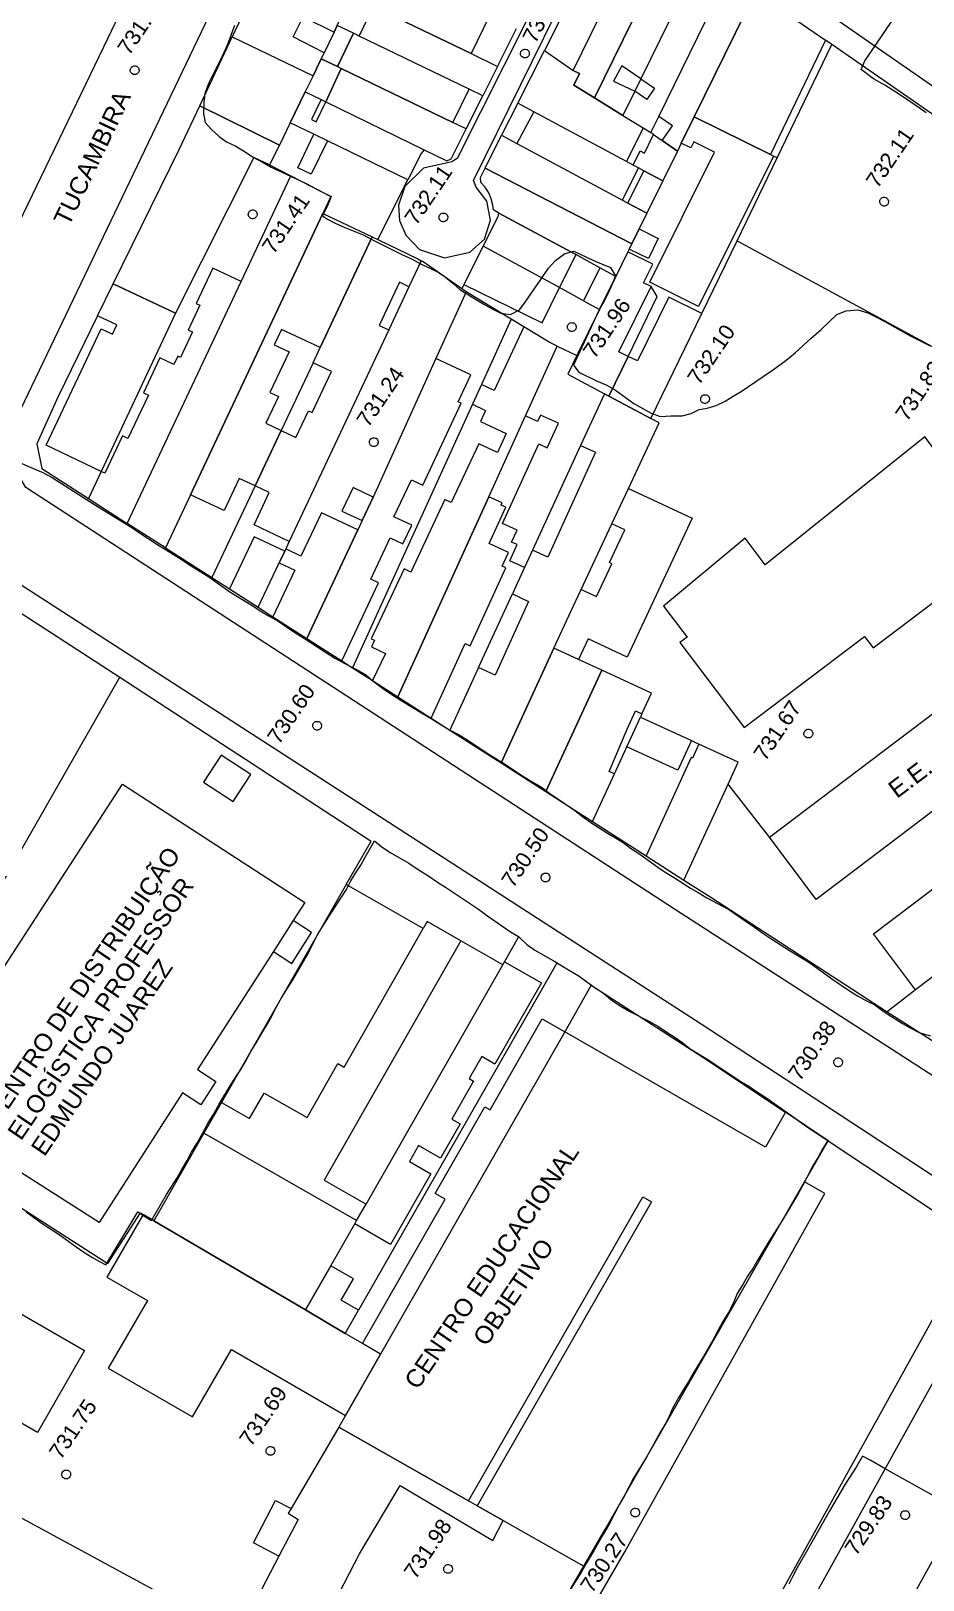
# Model space of a CAD drawing. Header units: metres. Extents: x 325024 to 7190115, y 7391967 to 10157759.
# Drawn here: x 325703 to 325804.2, y 7392579.4 to 7392754.9 of the extents above; entities that cross this region are included whole.
import ezdxf
from ezdxf.enums import TextEntityAlignment as Align

# ---------------------------------------------------------------- set-up
doc = ezdxf.new("R2010")
doc.units = ezdxf.units.M
doc.layers.get('0').update_dxf_attribs({"lineweight": 18})
for name, color, linetype, lineweight in [('100_SIST_VIARIO_MEIO_FIO', 1, 'Continuous', 18), ('160_P_SIMP_ASF_TOP', 7, 'Continuous', 18), ('206_MURO_E_MURO_ARRIMO', 7, 'Continuous', 18), ('214_PROJ_BEIRAL_EDIF', 10, 'Continuous', 18), ('216_EDIF_NOTAVEL', 2, 'Continuous', 18), ('218_EDIF_NOTAVEL_TOP', 7, 'Continuous', 18), ('600_CURVA_MESTRA', 14, 'Continuous', 18), ('604_CURVA_INTERM', 7, 'Continuous', 18), ('606_PTO_COTADO', 7, 'Continuous', 18), ('608_PTO_COTADO_INTERVIA', 1, 'Continuous', 18)]:
    doc.layers.add(name, color=color, linetype=linetype, lineweight=lineweight)
doc.styles.add('Style-Arial', font='arial.ttf', dxfattribs={"height": 1.75})

# ---------------------------------------------------------------- blocks, each defined once
blk = doc.blocks.new('SP09')
at = {"color": 0, "linetype": 'Continuous'}
blk.add_lwpolyline([(-0.03, -0.51), (-0.14, -0.49), (-0.24, -0.46), (-0.31, -0.42), (-0.35, -0.39), (-0.42, -0.31), (-0.47, -0.24), (-0.51, -0.15), (-0.52, -0.09), (-0.52, 0.03), (-0.51, 0.11), (-0.48, 0.2), (-0.44, 0.27), (-0.4, 0.33), (-0.32, 0.39), (-0.23, 0.44), (-0.15, 0.48), (-0.1, 0.48), (-0.03, 0.48), (0.08, 0.48), (0.19, 0.44), (0.27, 0.4), (0.35, 0.32), (0.41, 0.23), (0.46, 0.11), (0.48, 0.03), (0.48, -0.03), (0.47, -0.08), (0.44, -0.21), (0.38, -0.3), (0.31, -0.38), (0.23, -0.44), (0.1, -0.49), (0.02, -0.51)], close=True, dxfattribs=at)
blk = doc.blocks.new('SP10')
at = {"color": 0, "linetype": 'Continuous'}
blk.add_lwpolyline([(-0.03, -0.51), (-0.14, -0.49), (-0.24, -0.46), (-0.31, -0.42), (-0.35, -0.39), (-0.42, -0.31), (-0.47, -0.24), (-0.51, -0.15), (-0.52, -0.09), (-0.52, 0.03), (-0.51, 0.11), (-0.48, 0.2), (-0.44, 0.27), (-0.4, 0.33), (-0.32, 0.39), (-0.23, 0.44), (-0.15, 0.48), (-0.1, 0.48), (-0.03, 0.48), (0.08, 0.48), (0.19, 0.44), (0.27, 0.4), (0.35, 0.32), (0.41, 0.23), (0.46, 0.11), (0.48, 0.03), (0.48, -0.03), (0.47, -0.08), (0.44, -0.21), (0.38, -0.3), (0.31, -0.38), (0.23, -0.44), (0.1, -0.49), (0.02, -0.51)], close=True, dxfattribs=at)

msp = doc.modelspace()

# ---------------------------------------------------------------- linework, layer by layer
at = {"layer": '100_SIST_VIARIO_MEIO_FIO'}
for points in [[(325665.937, 7392845.643), (325698.102, 7392823.14), (325729.943, 7392800.632), (325731.266, 7392797.969), (325731.258, 7392794.997), (325711.748, 7392754.104), (325692.516, 7392714.283), (325690.773, 7392712.897), (325688.58, 7392712.51), (325686.384, 7392713.272), (325635.345, 7392746.081), (325610.61, 7392762.028)], [(325771.26, 7392772.275), (325861.013, 7392710.051), (325862.747, 7392707.673), (325862.606, 7392704.734), (325840.936, 7392665.747), (325821.535, 7392631.318), (325819.682, 7392630.067), (325817.492, 7392629.619), (325815.297, 7392630.041), (325776.743, 7392654.886), (325702.442, 7392703.17), (325700.941, 7392705.74), (325700.649, 7392708.703), (325701.013, 7392710.246), (325738.991, 7392789.575)], [(325767.233, 7392772.013), (325751.356, 7392740.475), (325750.733, 7392740.099), (325750.401, 7392740.032), (325747.513, 7392739.374), (325745.398, 7392737.302), (325744.709, 7392735.178), (325744.8, 7392733.445), (325745.522, 7392731.766), (325747.084, 7392730.168), (325749.894, 7392729.227), (325752.787, 7392729.867), (325754.448, 7392731.34), (325755.125, 7392733.461), (325754.709, 7392735.648), (325753.501, 7392737.215), (325753.195, 7392737.955), (325769.178, 7392770.415)]]:
    msp.add_lwpolyline(points, dxfattribs=at)
for points in [[(325689.701, 7392691.542), (325691.959, 7392694.463), (325694.711, 7392695.542), (325697.594, 7392694.894), (325779.027, 7392642.401), (325810.75, 7392621.6), (325812.201, 7392618.997), (325812.539, 7392616.036), (325812.024, 7392613.854), (325761.386, 7392522.567), (325740.846, 7392486.005), (325738.907, 7392484.898), (325736.683, 7392484.696), (325734.298, 7392485.62), (325654.002, 7392544.771), (325614.733, 7392573.042), (325613.62, 7392575.791), (325613.79, 7392578.02), (325614.797, 7392579.998), (325664.897, 7392654.489)], [(325793.183, 7392441.832), (325757.595, 7392468.158), (325749.967, 7392474.051), (325748.754, 7392476.766), (325748.723, 7392479.004), (325749.281, 7392480.778), (325820.965, 7392609.833), (325822.818, 7392611.081), (325825.018, 7392611.464), (325827.831, 7392610.539), (325873.017, 7392580.576), (325874.357, 7392577.937), (325874.294, 7392575.705), (325800.201, 7392442.235), (325798.357, 7392440.976), (325796.155, 7392440.614), (325794.273, 7392441.082)]]:
    msp.add_lwpolyline(points, close=True, dxfattribs=at)
at = {"layer": '206_MURO_E_MURO_ARRIMO'}
for p, q in [((325755.923, 7392750.905), (325758.078, 7392755.184)), ((325793.823, 7392753.385), (325793.12, 7392753.872)), ((325830.586, 7392727.925), (325793.823, 7392753.385)), ((325752.362, 7392743.831), (325754.248, 7392747.577)), ((325758.225, 7392746.748), (325756.392, 7392743.105)), ((325747.489, 7392728.744), (325747.266, 7392728.875)), ((325751.862, 7392725.691), (325747.489, 7392728.744)), ((325752.114, 7392726.192), (325751.862, 7392725.691)), ((325710.577, 7392722.633), (325706.09, 7392713.491)), ((325706.09, 7392713.491), (325703.682, 7392708.112)), ((325703.682, 7392708.112), (325704.26, 7392705.314)), ((325704.26, 7392705.314), (325709.55, 7392701.925)), ((325718.284, 7392696.331), (325723.548, 7392692.96)), ((325697.341, 7392691.865), (325713.104, 7392681.688)), ((325723.548, 7392692.96), (325725.547, 7392691.679)), ((325728.794, 7392689.6), (325730.459, 7392688.534)), ((325738.265, 7392683.533), (325739.489, 7392682.75)), ((325713.104, 7392681.688), (325741.59, 7392663.095)), ((325739.489, 7392682.75), (325741.756, 7392681.298)), ((325748.399, 7392677.042), (325750.52, 7392675.684)), ((325766.69, 7392665.327), (325772.76, 7392661.439)), ((325777.065, 7392658.682), (325780.091, 7392656.744)), ((325780.091, 7392656.744), (325800.099, 7392643.761)), ((325766.552, 7392646.759), (325779.194, 7392638.61)), ((325800.099, 7392643.761), (325816.835, 7392633.053)), ((325779.194, 7392638.61), (325788.562, 7392632.376))]:
    msp.add_line(p, q, dxfattribs=at)
for points in [[(325787.618, 7392740.538), (325793.823, 7392753.385)], [(325772.162, 7392749.492), (325771.475, 7392748.094)], [(325773.618, 7392743.173), (325773.292, 7392743.398)], [(325783.08, 7392731.143), (325787.618, 7392740.538)], [(325787.618, 7392740.538), (325787.2, 7392740.746)], [(325779.08, 7392722.899), (325783.08, 7392731.143)], [(325783.08, 7392731.143), (325822.295, 7392709.894)], [(325745.884, 7392725.936), (325743.581, 7392721.039)], [(325752.367, 7392725.372), (325748.943, 7392717.81)], [(325752.367, 7392725.372), (325751.862, 7392725.691)], [(325757.462, 7392722.264), (325752.367, 7392725.372)], [(325765.687, 7392724.349), (325762.957, 7392725.836)], [(325770.73, 7392718.043), (325774.017, 7392724.816), (325773.356, 7392725.959)], [(325757.462, 7392722.264), (325754.092, 7392714.855)], [(325758.917, 7392721.376), (325757.462, 7392722.264)], [(325735.004, 7392717.318), (325731.392, 7392709.638)], [(325753.073, 7392712.613), (325739.489, 7392682.75)], [(325728.434, 7392703.35), (325723.548, 7392692.96)], [(325732.301, 7392697.055), (325731.91, 7392696.223)], [(325753.782, 7392682.778), (325757.613, 7392691.11)], [(325694.659, 7392613.69), (325679.569, 7392624.092), (325693.192, 7392646.848), (325713.104, 7392681.688)], [(325772.302, 7392677.531), (325772.125, 7392677.147)], [(325777.904, 7392674.49), (325778.76, 7392674.096)], [(325769.173, 7392670.726), (325770.581, 7392673.788)], [(325786.759, 7392663.536), (325782.06, 7392669.545)], [(325738.748, 7392658.197), (325741.59, 7392663.095)], [(325751.781, 7392651.796), (325747.958, 7392653.981), (325747.506, 7392653.191)], [(325756.714, 7392649.426), (325758.31, 7392652.22)], [(325762.678, 7392649.326), (325740.174, 7392609.953)], [(325766.552, 7392646.759), (325763.539, 7392641.487)], [(325803.328, 7392646.259), (325800.099, 7392643.761)], [(325724.619, 7392633.476), (325722.63, 7392629.995)], [(325694.659, 7392613.69), (325699.923, 7392622.818), (325711.754, 7392615.224), (325715.443, 7392620.968), (325715.746, 7392620.79)], [(325758.924, 7392569.187), (325765.722, 7392580.909)]]:
    msp.add_lwpolyline(points, dxfattribs=at)
at = {"layer": '214_PROJ_BEIRAL_EDIF'}
for points in [[(325771.534, 7392764.8), (325773.007, 7392767.8), (325769.905, 7392769.948), (325761.234, 7392752.724), (325764.485, 7392750.451)], [(325764.485, 7392750.451), (325771.534, 7392764.8), (325774.491, 7392762.764), (325766.915, 7392747.341), (325764.584, 7392748.785), (325765.225, 7392750.088)], [(325771.475, 7392748.094), (325770.128, 7392745.351), (325766.915, 7392747.341), (325774.491, 7392762.764), (325777.622, 7392760.607), (325772.162, 7392749.492), (325770.015, 7392750.97), (325769.079, 7392749.227)], [(325771.475, 7392748.094), (325770.128, 7392745.351), (325772.436, 7392743.926), (325773.292, 7392743.398), (325774.197, 7392745.24), (325782.164, 7392761.459), (325779.087, 7392763.59), (325777.622, 7392760.607), (325772.162, 7392749.492), (325773.71, 7392748.426), (325772.836, 7392747.157)], [(325736.273, 7392752.459), (325732.739, 7392754.238), (325733.893, 7392756.532), (325737.389, 7392754.772), (325737.757, 7392755.536), (325738.653, 7392757.392), (325729.424, 7392761.846), (325725.848, 7392754.241), (325735.001, 7392749.824), (325735.935, 7392751.759)], [(325752.919, 7392752.355), (325743.793, 7392756.759), (325745.83, 7392760.981), (325754.957, 7392756.576)], [(325774.197, 7392745.24), (325782.164, 7392761.459), (325785.187, 7392759.365), (325778.23, 7392745.204), (325776.762, 7392742.216), (325776.319, 7392741.313), (325774.609, 7392742.49), (325775.761, 7392744.163)], [(325778.23, 7392745.204), (325785.187, 7392759.365), (325793.12, 7392753.872), (325786.862, 7392740.914)], [(325752.694, 7392748.327), (325740.233, 7392754.341), (325741.852, 7392757.696), (325743.793, 7392756.759), (325752.919, 7392752.355), (325755.923, 7392750.905), (325754.248, 7392747.577)], [(325735.935, 7392751.759), (325737.762, 7392750.878), (325739.584, 7392754.654), (325737.757, 7392755.536), (325737.389, 7392754.772), (325736.273, 7392752.459)], [(325734.125, 7392748.01), (325732.429, 7392744.496), (325731.21, 7392741.97), (325722.169, 7392746.417), (325725.848, 7392754.241), (325735.001, 7392749.824)], [(325740.233, 7392754.341), (325739.584, 7392754.654), (325737.762, 7392750.878), (325738.198, 7392750.667), (325750.872, 7392744.55), (325752.694, 7392748.327)], [(325738.198, 7392750.667), (325737.762, 7392750.878), (325735.935, 7392751.759), (325735.001, 7392749.824), (325734.125, 7392748.01), (325735.91, 7392747.142), (325736.454, 7392746.878)], [(325760.043, 7392745.771), (325758.225, 7392746.748), (325761.234, 7392752.724), (325764.485, 7392750.451), (325765.225, 7392750.088), (325764.584, 7392748.785), (325766.915, 7392747.341), (325770.128, 7392745.351), (325772.436, 7392743.926), (325770.565, 7392740.116)], [(325750.872, 7392744.55), (325738.198, 7392750.667), (325736.454, 7392746.878), (325747.614, 7392741.458), (325750.191, 7392740.2), (325750.655, 7392740.439), (325752.362, 7392743.831)], [(325735.91, 7392747.142), (325734.83, 7392744.903), (325735.374, 7392744.641), (325736.454, 7392746.878), (325747.614, 7392741.458), (325747.247, 7392741.035), (325745.755, 7392738.064), (325736.63, 7392742.468), (325735.089, 7392743.212), (325732.429, 7392744.496), (325734.125, 7392748.01)], [(325719.428, 7392722.928), (325712.354, 7392726.255), (325719.825, 7392741.478), (325722.169, 7392746.417), (325731.21, 7392741.97), (325730.086, 7392739.75), (325728.299, 7392740.59)], [(325736.63, 7392742.468), (325734.803, 7392738.684), (325733.263, 7392739.427), (325735.089, 7392743.212), (325732.429, 7392744.496), (325731.21, 7392741.97), (325730.086, 7392739.75), (325732.479, 7392738.512), (325737.019, 7392736.165), (325736.111, 7392734.235), (325741.719, 7392731.597), (325742.356, 7392731.297), (325745.755, 7392738.064)], [(325771.308, 7392739.717), (325770.565, 7392740.116), (325760.043, 7392745.771), (325758.113, 7392742.18), (325770.09, 7392735.743), (325771.889, 7392739.405)], [(325786.862, 7392740.914), (325787.2, 7392740.746), (325778.727, 7392723.698), (325773.209, 7392726.44), (325780.543, 7392741.196), (325778.188, 7392742.366), (325777.846, 7392741.677), (325776.762, 7392742.216), (325778.23, 7392745.204)], [(325772.853, 7392734.258), (325771.981, 7392732.482), (325771.155, 7392730.801), (325754.521, 7392739.389), (325756.392, 7392743.105), (325758.113, 7392742.18), (325770.09, 7392735.743), (325770.711, 7392735.41)], [(325772.51, 7392739.071), (325771.889, 7392739.405), (325771.308, 7392739.717), (325772.099, 7392741.328), (325772.593, 7392741.086), (325773.618, 7392743.173), (325774.609, 7392742.49), (325776.319, 7392741.313), (325774.652, 7392737.92)], [(325770.864, 7392730.209), (325770.7, 7392729.876), (325769.336, 7392727.098), (325767.523, 7392728.085), (325764.792, 7392729.572), (325756.073, 7392734.283), (325755.452, 7392734.654), (325755.376, 7392735.193), (325755.219, 7392735.904), (325754.936, 7392736.586), (325754.54, 7392737.209), (325754.047, 7392737.745), (325753.98, 7392738.314), (325754.521, 7392739.389), (325771.155, 7392730.801)], [(325736.111, 7392734.235), (325721.118, 7392702.356), (325718.284, 7392696.331), (325713.947, 7392699.109), (325726.843, 7392726.527), (325732.479, 7392738.512), (325737.019, 7392736.165)], [(325770.711, 7392735.41), (325772.51, 7392739.071), (325774.652, 7392737.92), (325772.853, 7392734.258)], [(325721.118, 7392702.356), (325736.111, 7392734.235), (325741.719, 7392731.597), (325735.81, 7392719.033), (325731.415, 7392721.1), (325730.598, 7392719.362), (325732.283, 7392718.569), (325730.112, 7392713.953), (325731.09, 7392713.493), (325729.661, 7392710.453), (325731.392, 7392709.638), (325728.434, 7392703.35), (325726.624, 7392704.201), (325724.916, 7392700.569)], [(325764.792, 7392729.572), (325762.957, 7392725.836), (325754.306, 7392730.546), (325756.001, 7392733.912), (325756.073, 7392734.283)], [(325770.864, 7392730.209), (325771.155, 7392730.801), (325771.981, 7392732.482), (325774.155, 7392731.401), (325773.028, 7392729.133)], [(325745.884, 7392725.936), (325744.803, 7392726.444), (325742.5, 7392721.547), (325743.581, 7392721.039), (325732.301, 7392697.055), (325728.314, 7392698.93), (325730.038, 7392702.596), (325728.434, 7392703.35), (325731.392, 7392709.638), (325733.055, 7392708.856), (325734.478, 7392711.882), (325734.919, 7392711.674), (325737.108, 7392716.329), (325735.004, 7392717.318), (325735.81, 7392719.033), (325741.719, 7392731.597), (325742.356, 7392731.297), (325746.891, 7392729.096), (325747.266, 7392728.875)], [(325762.957, 7392725.836), (325754.306, 7392730.546), (325752.114, 7392726.192), (325760.99, 7392721.832)], [(325773.356, 7392725.959), (325772.481, 7392726.394), (325773.516, 7392728.476), (325770.7, 7392729.876), (325769.336, 7392727.098), (325767.5, 7392723.362), (325764.929, 7392718.127), (325763.887, 7392716.007), (325768.044, 7392713.796), (325768.541, 7392713.532), (325770.73, 7392718.043), (325769.681, 7392718.564)], [(325726.843, 7392726.527), (325723.63, 7392728.039), (325721.751, 7392724.044), (325722.185, 7392723.84), (325720.86, 7392721.024), (325721.325, 7392720.806), (325719.968, 7392717.922), (325719.657, 7392718.068), (325719.216, 7392717.129), (325717.623, 7392717.878), (325715.764, 7392713.925), (325716.332, 7392713.658), (325714.02, 7392708.74), (325713.394, 7392709.034), (325711.403, 7392704.8), (325710.995, 7392704.996), (325709.55, 7392701.925), (325713.947, 7392699.109)], [(325767.523, 7392728.085), (325765.687, 7392724.349), (325767.5, 7392723.362), (325769.336, 7392727.098)], [(325710.995, 7392704.996), (325704.762, 7392707.986), (325710.967, 7392721.18), (325712.281, 7392720.563), (325712.77, 7392721.604), (325710.577, 7392722.633), (325712.354, 7392726.255), (325719.428, 7392722.928)], [(325779.08, 7392722.899), (325775.365, 7392724.745), (325771.776, 7392717.523), (325770.73, 7392718.043), (325768.541, 7392713.532), (325773.305, 7392710.998)], [(325754.937, 7392702.116), (325759.11, 7392711.292), (325762.703, 7392719.19), (325761.768, 7392719.637), (325758.917, 7392721.376), (325755.532, 7392714.178), (325754.092, 7392714.855), (325753.073, 7392712.613), (325754.57, 7392711.909), (325753.989, 7392710.674), (325756.92, 7392709.295), (325755.903, 7392707.133), (325753.785, 7392708.129), (325750.664, 7392701.491), (325749.957, 7392701.824), (325746.089, 7392693.601), (325745.33, 7392693.958), (325741.604, 7392686.037), (325741.97, 7392685.865), (325741.622, 7392685.125), (325743.206, 7392684.38), (325741.756, 7392681.298), (325744.63, 7392679.457)], [(325768.044, 7392713.796), (325765.349, 7392707.933), (325759.896, 7392696.076), (325758.995, 7392694.116), (325757.303, 7392694.886), (325758.133, 7392696.711), (325757.518, 7392696.991), (325758.135, 7392698.349), (325756.502, 7392699.092), (325760.61, 7392708.122), (325761.563, 7392707.689), (325762.826, 7392710.466), (325760.791, 7392711.391), (325760.465, 7392710.675), (325759.11, 7392711.292), (325762.703, 7392719.19), (325764.929, 7392718.127), (325763.887, 7392716.007)], [(325748.943, 7392717.81), (325741.828, 7392702.095), (325740.575, 7392699.431), (325740.08, 7392698.38), (325734.292, 7392686.078), (325738.265, 7392683.533), (325742.431, 7392692.389), (325741.555, 7392692.801), (325743.755, 7392697.479), (325745.202, 7392696.798), (325746.19, 7392698.899), (325744.172, 7392699.849), (325746.155, 7392704.065), (325747.457, 7392703.453), (325751.816, 7392712.719), (325751.459, 7392712.887), (325752.899, 7392715.949)], [(325765.349, 7392707.933), (325767.034, 7392707.167), (325761.63, 7392695.287), (325759.896, 7392696.076), (325758.995, 7392694.116), (325757.613, 7392691.11), (325759.45, 7392690.274), (325755.653, 7392681.927), (325753.782, 7392682.778), (325750.52, 7392675.684), (325756.341, 7392671.956), (325762.32, 7392684.957), (325764.229, 7392689.109), (325765.411, 7392691.634), (325768.888, 7392699.059), (325770.766, 7392703.07), (325774.245, 7392710.498), (325773.305, 7392710.998), (325768.541, 7392713.532), (325768.044, 7392713.796)], [(325740.575, 7392699.431), (325741.828, 7392702.095), (325739.537, 7392703.173), (325738.284, 7392700.508)], [(325754.937, 7392702.116), (325744.63, 7392679.457), (325748.399, 7392677.042), (325752.243, 7392685.492), (325752.839, 7392685.22), (325756.867, 7392694.075), (325756.463, 7392694.259), (325757.175, 7392695.825), (325754.987, 7392696.82), (325756.867, 7392700.952), (325756.351, 7392701.186), (325756.459, 7392701.424)], [(325740.08, 7392698.38), (325735.947, 7392700.323), (325733.637, 7392695.411), (325731.91, 7392696.223), (325731.789, 7392695.966), (325731.168, 7392694.646), (325732.941, 7392693.812), (325730.459, 7392688.534), (325734.292, 7392686.078)], [(325731.168, 7392694.646), (325731.789, 7392695.966), (325728.329, 7392697.593), (325725.547, 7392691.679), (325728.794, 7392689.6)], [(325765.114, 7392683.672), (325762.32, 7392684.957), (325756.341, 7392671.956), (325761.406, 7392668.712), (325767.732, 7392682.469)], [(325772.302, 7392677.531), (325773.378, 7392679.872), (325767.732, 7392682.469), (325761.406, 7392668.712), (325766.69, 7392665.327), (325769.173, 7392670.726), (325768.57, 7392671.001), (325770.62, 7392675.808), (325771.557, 7392677.87)], [(325770.581, 7392673.788), (325772.125, 7392677.147), (325777.904, 7392674.49), (325776.359, 7392671.131)], [(325778.76, 7392674.096), (325778.036, 7392672.521), (325777.887, 7392672.589), (325772.76, 7392661.439), (325777.065, 7392658.682), (325782.06, 7392669.545), (325783.211, 7392672.049)], [(325747.506, 7392653.191), (325738.748, 7392658.197), (325724.619, 7392633.476), (325727.816, 7392631.648), (325729.475, 7392634.551), (325734.326, 7392631.778), (325737.826, 7392637.9), (325738.535, 7392637.495)], [(325732.763, 7392654.095), (325730.506, 7392650.585), (325732.59, 7392649.244), (325734.848, 7392652.754)], [(325741.022, 7392621.972), (325756.52, 7392649.087), (325751.781, 7392651.796), (325736.283, 7392624.681)], [(325739.734, 7392619.719), (325739.95, 7392620.096), (325741.022, 7392621.972), (325756.52, 7392649.087), (325756.714, 7392649.426), (325760.891, 7392647.039), (325755.623, 7392637.822), (325754.133, 7392638.674), (325752.71, 7392636.183), (325753.19, 7392635.909), (325750.725, 7392631.597), (325751.685, 7392631.048), (325749.469, 7392627.171), (325746.979, 7392628.595), (325745.951, 7392626.795), (325748.373, 7392625.411), (325743.794, 7392617.398)], [(325763.539, 7392641.487), (325742.664, 7392604.964), (325740.627, 7392606.162), (325750.004, 7392622.513), (325748.867, 7392623.165), (325754.5, 7392632.988), (325755.096, 7392632.646), (325761.001, 7392642.942)], [(325737.012, 7392614.955), (325739.734, 7392619.719), (325739.95, 7392620.096), (325722.63, 7392629.995), (325716.961, 7392620.076), (325734.159, 7392609.964)], [(325790.744, 7392624.496), (325793.413, 7392629.148), (325810.255, 7392617.94), (325777.821, 7392559.449), (325762.504, 7392568.988), (325770.363, 7392582.542), (325793.033, 7392623.169)], [(325740.174, 7392609.953), (325738.213, 7392611.077), (325739.59, 7392613.477), (325737.012, 7392614.955), (325734.159, 7392609.964), (325738.666, 7392607.314)]]:
    msp.add_lwpolyline(points, close=True, dxfattribs=at)
at = {"layer": '216_EDIF_NOTAVEL'}
for points in [[(325774.747, 7392689.742), (325777.407, 7392686.226), (325776.603, 7392685.618), (325783.884, 7392675.993), (325797.52, 7392686.308), (325798.512, 7392684.997), (325808.613, 7392692.637), (325810.921, 7392689.586), (325816.057, 7392693.47), (325804.356, 7392708.938), (325786.28, 7392694.414), (325783.998, 7392697.431)], [(325762.32, 7392684.957), (325764.229, 7392689.109), (325765.411, 7392691.634), (325767.147, 7392690.821), (325768.888, 7392694.538), (325768.607, 7392694.67), (325770.343, 7392698.377), (325768.888, 7392699.059), (325770.766, 7392703.07), (325777.977, 7392699.693), (325770.612, 7392683.964), (325766.215, 7392686.022), (325765.114, 7392683.672)], [(325786.759, 7392663.536), (325835.963, 7392700.758), (325841.272, 7392693.74), (325810.335, 7392670.337), (325814.617, 7392664.675), (325827.571, 7392674.474), (325825.872, 7392676.72), (325830.799, 7392680.447), (325836.649, 7392672.714), (325831.544, 7392668.852), (325832.11, 7392668.102), (325819.257, 7392658.379), (325820.642, 7392657.357), (325817.285, 7392654.818), (325816.718, 7392656.501), (325809.573, 7392651.095), (325810.577, 7392649.769), (325807.226, 7392647.235), (325806.277, 7392648.49), (325803.328, 7392646.259), (325798.534, 7392652.596), (325811.583, 7392662.467), (325807.342, 7392668.073), (325792.046, 7392656.502)], [(325724.588, 7392672.834), (325722.598, 7392669.764), (325725.949, 7392667.592), (325727.939, 7392670.661)], [(325732.763, 7392654.095), (325730.506, 7392650.585), (325721.9, 7392637.208), (325723.996, 7392635.86), (325722.292, 7392633.211), (325720.196, 7392634.559), (325710.756, 7392619.884), (325689.801, 7392633.216), (325713.398, 7392669.557), (325734.084, 7392656.148)], [(325765.722, 7392580.909), (325768.175, 7392585.14), (325790.744, 7392624.496), (325793.413, 7392629.148), (325788.562, 7392632.376), (325786.301, 7392628.433), (325763.539, 7392641.487), (325742.664, 7392604.964), (325738.687, 7392598.008), (325737.926, 7392596.676), (325752.635, 7392588.333), (325772.394, 7392622.789), (325773.363, 7392622.233), (325753.606, 7392587.782), (325756.552, 7392586.111)], [(325715.746, 7392620.79), (325711.632, 7392613.694), (325716.217, 7392611.036), (325711.777, 7392603.379), (325721.331, 7392597.84), (325725.77, 7392605.497), (325738.687, 7392598.008), (325742.664, 7392604.964), (325740.627, 7392606.162), (325738.666, 7392607.314), (325734.159, 7392609.964), (325716.961, 7392620.076)], [(325688.203, 7392602.496), (325694.659, 7392613.69), (325709.106, 7392605.358), (325703.751, 7392596.072), (325695.582, 7392600.782), (325694.482, 7392598.875)], [(325718.229, 7392539.964), (325737.409, 7392576.77), (325740.274, 7392582.312), (325744.885, 7392590.053), (325755.382, 7392583.848), (325756.552, 7392586.111), (325753.606, 7392587.782), (325752.635, 7392588.333), (325737.926, 7392596.676), (325732.51, 7392587.47), (325732.203, 7392586.949), (325733.301, 7392586.221), (325731.132, 7392582.059), (325727.653, 7392575.382), (325697.588, 7392517.224), (325705.478, 7392511.297), (325715.39, 7392529.688), (325711.812, 7392531.67), (325716.731, 7392540.758)], [(325695.659, 7392567.098), (325702.244, 7392563.523), (325705.566, 7392569.253), (325714.003, 7392564.387), (325720.789, 7392576.155), (325686.439, 7392594.741), (325679.728, 7392583.102), (325698.999, 7392572.891)], [(325732.51, 7392587.47), (325732.203, 7392586.949), (325733.301, 7392586.221), (325731.132, 7392582.059), (325728.246, 7392583.563), (325730.757, 7392588.383)]]:
    msp.add_lwpolyline(points, close=True, dxfattribs=at)
at = {"layer": '600_CURVA_MESTRA', "elevation": 730}
msp.add_lwpolyline([(325808.401, 7392587.213), (325799.872, 7392591.948), (325798.243, 7392592.913), (325797.324, 7392593.402), (325796.571, 7392592.148), (325795.346, 7392590.209), (325793.518, 7392587.139), (325792.337, 7392585.063), (325791.076, 7392582.766), (325789.904, 7392580.749), (325789.392, 7392579.797), (325788.959, 7392578.882)], dxfattribs=at)
at = {"layer": '604_CURVA_INTERM'}
for points, elevation in [([(325804.518, 7392745.631), (325803.624, 7392746.3), (325801.843, 7392747.506), (325800.982, 7392748.059), (325799.839, 7392748.762), (325798.542, 7392749.514), (325797.162, 7392750.541), (325797.573, 7392751.544), (325798.744, 7392753.221), (325803.779, 7392760.721)], 732), ([(325726.094, 7392755.528), (325725.53, 7392753.985), (325725.147, 7392753.032), (325724.699, 7392752.059), (325723.188, 7392749.027), (325722.749, 7392747.832), (325722.625, 7392746.813), (325722.576, 7392745.555), (325722.784, 7392744.544), (325723.485, 7392743.766), (325724.346, 7392742.952), (325725.181, 7392742.352), (325726.176, 7392741.902), (325727.294, 7392741.234), (325728.143, 7392740.669), (325729.336, 7392740.006), (325730.263, 7392739.49), (325733.104, 7392738.148), (325734.207, 7392737.616), (325736.166, 7392736.597), (325737.064, 7392736.147), (325736.592, 7392735.014), (325736.088, 7392733.982), (325736.639, 7392733.608), (325737.526, 7392733.127), (325738.61, 7392732.662), (325740.671, 7392731.83), (325741.674, 7392731.278), (325745.077, 7392729.598), (325746.168, 7392729.084), (325747.264, 7392728.49), (325748.177, 7392728.078), (325749.187, 7392727.572), (325750.029, 7392727.026), (325750.891, 7392726.304), (325751.665, 7392725.63), (325753.42, 7392724.506), (325754.357, 7392723.95), (325755.247, 7392723.452), (325756.306, 7392722.932), (325757.406, 7392722.775), (325758.429, 7392723.326), (325759.051, 7392724.172), (325760.823, 7392726.757), (325761.686, 7392728.025), (325762.479, 7392728.92), (325763.543, 7392729.711), (325764.575, 7392729.959), (325766.713, 7392728.926), (325767.724, 7392728.527), (325768.737, 7392728.1), (325769.289, 7392727.152), (325768.913, 7392726.209), (325768.439, 7392725.116), (325767.865, 7392724.036), (325767.36, 7392723.161), (325766.519, 7392721.266), (325765.978, 7392720.15), (325765.032, 7392718.105), (325764.549, 7392717.056), (325765.147, 7392716.233), (325767.155, 7392715.25), (325768.325, 7392714.762), (325769.307, 7392714.224), (325771.389, 7392712.682), (325773.36, 7392711.587), (325774.345, 7392711.21), (325775.618, 7392711.292), (325776.842, 7392711.296), (325777.871, 7392711.568), (325778.79, 7392712.003), (325779.678, 7392712.152), (325780.728, 7392712.454), (325781.746, 7392712.964), (325782.628, 7392713.516), (325783.53, 7392714.046), (325786.052, 7392715.778), (325787.095, 7392716.468), (325788.455, 7392717.451), (325789.655, 7392718.441), (325791.501, 7392720.11), (325792.61, 7392721.088), (325794.398, 7392722.803), (325795.462, 7392723.202), (325796.793, 7392723.304), (325797.894, 7392722.959), (325798.828, 7392722.524), (325799.748, 7392722.044), (325802.793, 7392720.325), (325803.857, 7392719.788), (325804.979, 7392719.247)], 732), ([(325701.988, 7392705.894), (325703.214, 7392705.38), (325704.375, 7392704.867), (325705.433, 7392704.302), (325709.315, 7392701.811), (325710.325, 7392701.167), (325713.385, 7392699.3), (325714.352, 7392698.731), (325715.341, 7392698.044), (325717.278, 7392696.768), (325719.065, 7392695.656), (325720.042, 7392695.058), (325721.112, 7392694.352), (325722.296, 7392693.628), (325723.203, 7392693.048), (325724.398, 7392692.175), (325725.562, 7392691.369), (325727.999, 7392689.897), (325729.208, 7392689.089), (325730.094, 7392688.542), (325731.108, 7392687.999), (325732.132, 7392687.288), (325733.071, 7392686.667), (325734.025, 7392686.073), (325736.315, 7392684.578), (325737.473, 7392683.84), (325738.614, 7392683.217), (325739.774, 7392682.619), (325740.956, 7392681.974), (325741.778, 7392681.259), (325742.879, 7392680.436), (325744.055, 7392679.64), (325745.175, 7392678.908), (325747.477, 7392677.515), (325748.383, 7392676.987), (325749.3, 7392676.421), (325750.408, 7392675.766), (325751.5, 7392675.182), (325752.545, 7392674.553), (325754.643, 7392673.151), (325756.833, 7392671.778), (325758.861, 7392670.415), (325759.913, 7392669.774), (325760.901, 7392669.202), (325761.842, 7392668.481), (325762.858, 7392667.822), (325764.697, 7392666.553), (325765.572, 7392665.881), (325766.493, 7392665.219), (325768.401, 7392664.02), (325769.311, 7392663.483), (325770.154, 7392662.943), (325771.008, 7392662.285), (325772.059, 7392661.618), (325774.082, 7392660.163), (325774.916, 7392659.585), (325775.862, 7392659.003), (325777.799, 7392657.762), (325778.687, 7392657.268), (325779.669, 7392656.689), (325782.155, 7392655.353), (325784.109, 7392653.996), (325785.074, 7392653.35), (325786.02, 7392652.68), (325787.028, 7392652.006), (325789.04, 7392650.721), (325791.211, 7392649.381), (325793.932, 7392647.432), (325795.728, 7392646.214), (325796.756, 7392645.577), (325797.741, 7392645.018), (325798.717, 7392644.544), (325799.779, 7392643.748), (325801.828, 7392642.447), (325802.713, 7392641.932), (325803.789, 7392641.359), (325804.998, 7392641.031)], 731)]:
    msp.add_lwpolyline(points, dxfattribs=dict(at, elevation=elevation))
at = {"layer": '604_CURVA_INTERM', "elevation": 731, "flags": 128}
msp.add_lwpolyline([(325702.492, 7392621.078), (325704.402, 7392619.706), (325706.209, 7392618.499), (325707.307, 7392617.741), (325708.143, 7392617.102), (325709.013, 7392616.528), (325709.915, 7392615.966), (325710.795, 7392615.445), (325711.506, 7392615.064), (325712.122, 7392616.043), (325713.88, 7392618.999), (325715.135, 7392621.1), (325715.995, 7392620.507), (325716.696, 7392620.087), (325717.816, 7392622.068), (325718.381, 7392623.035), (325719.594, 7392624.95), (325720.141, 7392625.875), (325720.717, 7392626.909), (325721.223, 7392627.866), (325721.824, 7392628.83), (325722.485, 7392629.96), (325723.094, 7392631.091), (325723.752, 7392632.2), (325724.391, 7392633.356), (325725.607, 7392635.368), (325726.19, 7392636.287), (325726.817, 7392637.217), (325727.356, 7392638.139), (325727.965, 7392639.262), (325728.636, 7392640.359), (325729.211, 7392641.352), (325729.808, 7392642.3), (325730.357, 7392643.341), (325730.885, 7392644.412), (325731.464, 7392645.417), (325732.701, 7392647.367), (325734.507, 7392650.438), (325735.514, 7392652.481), (325736.163, 7392653.552), (325737.585, 7392655.779), (325738.814, 7392657.633), (325739.287, 7392658.591), (325739.831, 7392659.477), (325740.417, 7392660.382), (325740.897, 7392661.278), (325741.989, 7392663.132), (325742.847, 7392662.417), (325743.83, 7392661.755), (325745.883, 7392660.593), (325746.934, 7392659.893), (325748.039, 7392659.204), (325749.126, 7392658.457), (325750.031, 7392657.895), (325751.94, 7392656.589), (325753.761, 7392655.39), (325754.659, 7392654.726), (325756.506, 7392653.413), (325757.388, 7392652.835), (325758.298, 7392652.277), (325758.42, 7392652.185), (325759.258, 7392651.372), (325760.151, 7392650.739), (325762.213, 7392649.581), (325763.96, 7392648.508), (325765.079, 7392647.856), (325767.008, 7392646.476), (325767.94, 7392645.855), (325768.812, 7392645.118), (325769.839, 7392644.429), (325770.917, 7392643.792), (325773.088, 7392642.699), (325774.175, 7392642.108), (325775.123, 7392641.441), (325776.076, 7392640.84), (325776.925, 7392640.224), (325777.749, 7392639.553), (325779.75, 7392638.342), (325781.705, 7392637.056), (325782.615, 7392636.48), (325783.525, 7392635.85), (325784.414, 7392635.339), (325785.413, 7392634.642), (325786.356, 7392634.034), (325789.295, 7392631.967), (325790.963, 7392630.739), (325792.84, 7392629.515), (325793.381, 7392629.18), (325792.803, 7392628.276), (325792.282, 7392627.288), (325791.684, 7392626.299), (325791.203, 7392625.418), (325790.687, 7392624.371), (325790.083, 7392623.259), (325788.749, 7392621.052), (325788.075, 7392619.896), (325786.696, 7392617.725), (325785.442, 7392615.647), (325784.862, 7392614.663), (325784.278, 7392613.784), (325783.748, 7392612.849), (325783.105, 7392611.836), (325782.72, 7392610.891), (325782.215, 7392609.87), (325781.475, 7392608.664), (325780.965, 7392607.754), (325780.475, 7392606.806), (325779.434, 7392604.962), (325778.194, 7392602.897), (325777.535, 7392601.785), (325776.993, 7392600.939), (325776.441, 7392600), (325775.807, 7392598.877), (325775.382, 7392597.915), (325774.918, 7392597.024), (325774.409, 7392596.151), (325773.38, 7392594.294), (325772.83, 7392593.263), (325771.341, 7392590.892), (325770.278, 7392588.874), (325769.759, 7392587.952), (325768.577, 7392585.697), (325767.953, 7392584.574), (325767.384, 7392583.624), (325766.885, 7392582.73), (325765.973, 7392581.241), (325765.449, 7392580.301), (325763.731, 7392577.611)], dxfattribs=at)

# ---------------------------------------------------------------- block references
at = {"layer": '606_PTO_COTADO', "rotation": 55.83005668387076}
for p in [(325759.034, 7392752.389, 732.185), (325714.783, 7392750.499, 731.555), (325799.765, 7392735.604, 732.115), (325728.17, 7392734.165, 731.415), (325764.355, 7392721.392, 731.965), (325779.46, 7392713.228, 732), (325741.899, 7392708.341, 731.245), (325735.476, 7392676.207, 730.59), (325791.167, 7392675.318, 731.66), (325761.372, 7392659.008, 730.505), (325794.547, 7392638.057, 730.37), (325730.177, 7392594.019, 731.695), (325707.029, 7392591.347, 731.75), (325771.539, 7392587.031, 730.26), (325802.152, 7392586.743, 729.835), (325750.32, 7392580.641, 731.97)]:
    msp.add_blockref('SP09', p, dxfattribs=at)
at = {"layer": '608_PTO_COTADO_INTERVIA', "rotation": 55.83005668387076}
msp.add_blockref('SP10', (325749.792, 7392733.82, 732.115), dxfattribs=at)

# ---------------------------------------------------------------- texts
at = {"layer": '160_P_SIMP_ASF_TOP', "style": 'Style-Arial'}
msp.add_text('TUCAMBIRA', height=2, rotation=64.43659, dxfattribs=at).set_placement((325706.413, 7392733.115), align=Align.MIDDLE_LEFT)
at = {"layer": '218_EDIF_NOTAVEL_TOP', "style": 'Style-Arial'}
for s, rotation, p in [('E.E. ALFREDO BRESSER', 36.75532, (325801.198, 7392667.869)), ('CENTRO DE DISTRIBUIÇÃO', 55.83006, (325699.234, 7392630.863)), ('ELOGÍSTICA PROFESSOR', 55.83006, (325701.892, 7392629.059)), ('EDMUNDO JUAREZ', 55.83006, (325704.551, 7392627.255)), ('CENTRO EDUCACIONAL', 55.83006, (325746.883, 7392600.822)), ('OBJETIVO', 55.83006, (325754.662, 7392605.727))]:
    msp.add_text(s, height=2, rotation=rotation, dxfattribs=at).set_placement(p)
at = {"layer": '606_PTO_COTADO', "style": 'Style-Arial'}
for s, rotation, p in [('732.18', 62.95184, (325761.146, 7392757.117, 732.185)), ('731.55', 55.83006, (325715.525, 7392755.621, 731.555)), ('732.11', 55.83006, (325800.391, 7392740.556, 732.115)), ('731.41', 55.83006, (325731.911, 7392733.089, 731.415)), ('731.96', 55.83006, (325768.302, 7392721.251, 731.965)), ('732.10', 55.83006, (325780.145, 7392718.265, 732)), ('731.24', 55.83006, (325742.641, 7392713.464, 731.245)), ('731.82', 55.83006, (325803.727, 7392714.133, 731.82)), ('730.60', 55.83006, (325732.516, 7392677.523, 730.59)), ('731.67', 55.83006, (325787.653, 7392675.644, 731.66)), ('730.50', 55.83006, (325759.056, 7392661.273, 730.505)), ('730.38', 55.83006, (325791.58, 7392639.362, 730.37)), ('731.69', 55.83006, (325729.34, 7392597.95, 731.695)), ('731.75', 55.83006, (325707.771, 7392596.47, 731.75)), ('729.83', 55.83006, (325797.97, 7392585.573, 729.835)), ('731.98', 55.83006, (325748.004, 7392582.906, 731.97)), ('730.27', 55.83006, (325768.005, 7392581.328, 730.26))]:
    msp.add_text(s, height=1.75, rotation=rotation, dxfattribs=at).set_placement(p, align=Align.MIDDLE_CENTER)
at = {"layer": '608_PTO_COTADO_INTERVIA', "style": 'Style-Arial'}
msp.add_text('732.11', height=1.75, rotation=55.83006, dxfattribs=at).set_placement((325748.074, 7392736.358, 732.115), align=Align.MIDDLE_CENTER)

doc.saveas('drawing.dxf')
